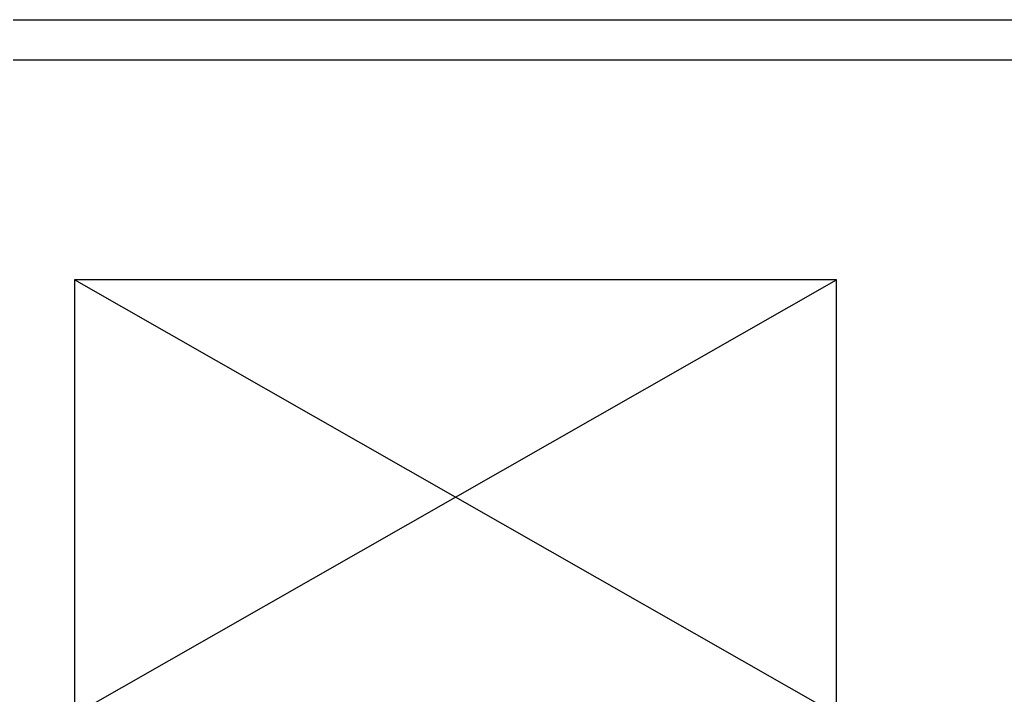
# Model space of a CAD drawing. Header units: millimetres. Extents: x 1473.7 to 1568.7, y 1808.4 to 1881.8.
# Drawn here: x 1521.54 to 1532.87, y 1873.99 to 1881.75 of the extents above; entities that cross this region are included whole.
import ezdxf

# ---------------------------------------------------------------- set-up
doc = ezdxf.new("R2010")
doc.units = ezdxf.units.MM
for name, color, linetype in [('AR - PROYECCION 1', 2, 'CONTINUOUS'), ('ES - LINEA OFICIAL', 6, 'CONTINUOUS'), ('MURO', 7, 'CONTINUOUS')]:
    doc.layers.add(name, color=color, linetype=linetype)

msp = doc.modelspace()

# ---------------------------------------------------------------- linework, layer by layer
at = {"layer": 'AR - PROYECCION 1'}
for points in [[(1522.168324, 1873.763528), (1530.928324, 1878.763528)], [(1530.928324, 1873.763528), (1522.168324, 1878.763528)]]:
    msp.add_lwpolyline(points, dxfattribs=at)
at = {"layer": 'ES - LINEA OFICIAL'}
msp.add_lwpolyline([(1530.928324, 1847.433528), (1530.928324, 1878.763528), (1522.168324, 1878.763528), (1522.168324, 1847.433528), (1530.928324, 1847.433528)], dxfattribs=at)
at = {"layer": 'MURO', "linetype": 'CONTINUOUS'}
for p, q in [((1477.133929, 1881.752855), (1568.698675, 1881.752855)), ((1477.133929, 1881.752855), (1568.698675, 1881.752855)), ((1477.593929, 1881.292855), (1568.238675, 1881.292855)), ((1477.593929, 1881.292855), (1568.238675, 1881.292855))]:
    msp.add_line(p, q, dxfattribs=at)

doc.saveas('drawing.dxf')
